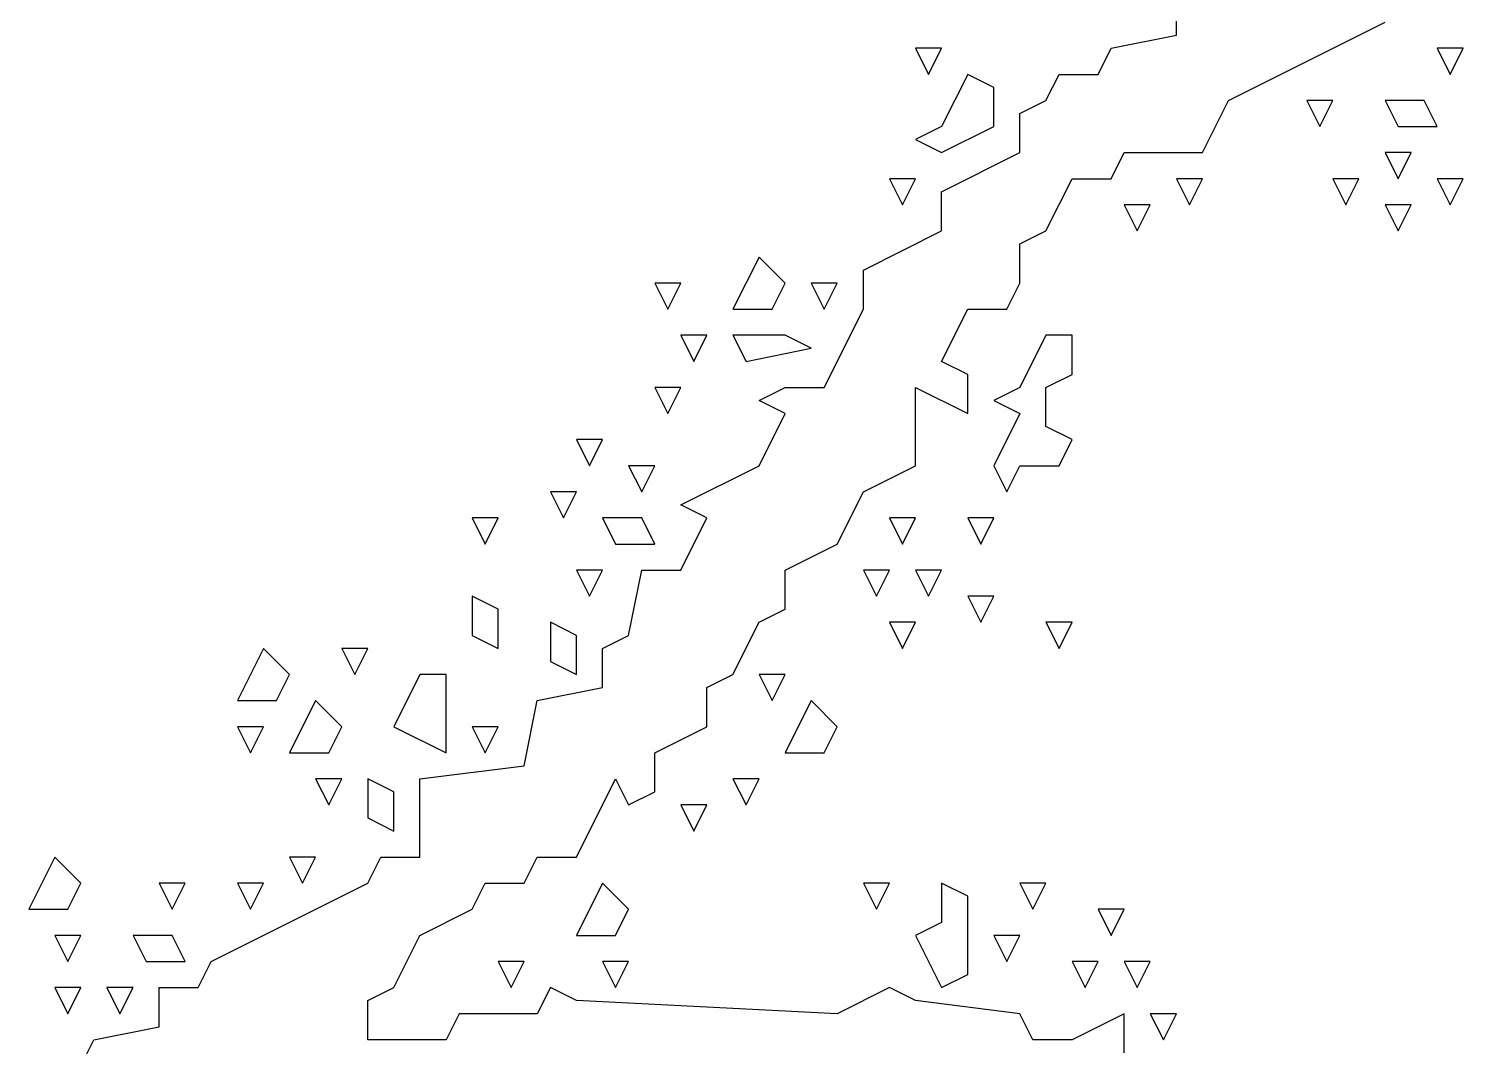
# Model space of a CAD drawing. Extents: x 2 to 124, y 0 to 170.
# Drawn here: x 111.16 to 120.01, y 127.62 to 133.9 of the extents above; entities that cross this region are included whole.
import ezdxf

# ---------------------------------------------------------------- set-up
doc = ezdxf.new("R2010")
doc.units = 0
doc.layers.add('Layer0', color=7, linetype='Continuous')

msp = doc.modelspace()

# ---------------------------------------------------------------- linework, layer by layer
at = {"layer": 'Layer0', "color": 5, "linetype": 'CONTINUOUS'}
for p, q in [((118.2434, 133.8589, 0.1), (118.2434, 134.1004, 0.1)), ((118.5653, 133.4564, 0.1), (119.5313, 133.9394, 0.1)), ((117.8409, 133.7784, 0.1), (118.2434, 133.8589, 0.1)), ((116.6335, 133.7784, 0.1), (116.714, 133.6174, 0.1)), ((116.7945, 133.7784, 0.1), (116.6335, 133.7784, 0.1)), ((116.714, 133.6174, 0.1), (116.7945, 133.7784, 0.1)), ((117.7604, 133.6174, 0.1), (117.8409, 133.7784, 0.1)), ((119.8532, 133.7784, 0.1), (119.9337, 133.6174, 0.1)), ((120.0142, 133.7784, 0.1), (119.8532, 133.7784, 0.1)), ((119.9337, 133.6174, 0.1), (120.0142, 133.7784, 0.1)), ((116.9555, 133.6174, 0.1), (116.7945, 133.2955, 0.1)), ((117.1165, 133.5369, 0.1), (116.9555, 133.6174, 0.1)), ((117.4384, 133.4564, 0.1), (117.5189, 133.6174, 0.1)), ((117.5189, 133.6174, 0.1), (117.7604, 133.6174, 0.1)), ((117.1165, 133.2955, 0.1), (117.1165, 133.5369, 0.1)), ((117.2775, 133.3759, 0.1), (117.4384, 133.4564, 0.1)), ((118.4044, 133.1345, 0.1), (118.5653, 133.4564, 0.1)), ((119.0483, 133.4564, 0.1), (119.1288, 133.2955, 0.1)), ((119.2093, 133.4564, 0.1), (119.0483, 133.4564, 0.1)), ((119.1288, 133.2955, 0.1), (119.2093, 133.4564, 0.1)), ((119.5313, 133.4564, 0.1), (119.6117, 133.2955, 0.1)), ((119.7727, 133.4564, 0.1), (119.5313, 133.4564, 0.1)), ((119.8532, 133.2955, 0.1), (119.7727, 133.4564, 0.1)), ((117.2775, 133.1345, 0.1), (117.2775, 133.3759, 0.1)), ((116.7945, 133.2955, 0.1), (116.6335, 133.215, 0.1)), ((116.7945, 133.1345, 0.1), (117.1165, 133.2955, 0.1)), ((119.6117, 133.2955, 0.1), (119.8532, 133.2955, 0.1)), ((116.6335, 133.215, 0.1), (116.7945, 133.1345, 0.1)), ((116.7945, 132.893, 0.1), (117.2775, 133.1345, 0.1)), ((117.8409, 132.9735, 0.1), (117.9214, 133.1345, 0.1)), ((117.9214, 133.1345, 0.1), (118.4044, 133.1345, 0.1)), ((119.5313, 133.1345, 0.1), (119.6117, 132.9735, 0.1)), ((119.6922, 133.1345, 0.1), (119.5313, 133.1345, 0.1)), ((119.6117, 132.9735, 0.1), (119.6922, 133.1345, 0.1)), ((116.4725, 132.9735, 0.1), (116.553, 132.8125, 0.1)), ((116.6335, 132.9735, 0.1), (116.4725, 132.9735, 0.1)), ((116.553, 132.8125, 0.1), (116.6335, 132.9735, 0.1)), ((117.4384, 132.6515, 0.1), (117.5994, 132.9735, 0.1)), ((117.5994, 132.9735, 0.1), (117.8409, 132.9735, 0.1)), ((118.2434, 132.9735, 0.1), (118.3239, 132.8125, 0.1)), ((118.4044, 132.9735, 0.1), (118.2434, 132.9735, 0.1)), ((118.3239, 132.8125, 0.1), (118.4044, 132.9735, 0.1)), ((119.2093, 132.9735, 0.1), (119.2898, 132.8125, 0.1)), ((119.3703, 132.9735, 0.1), (119.2093, 132.9735, 0.1)), ((119.2898, 132.8125, 0.1), (119.3703, 132.9735, 0.1)), ((119.8532, 132.9735, 0.1), (119.9337, 132.8125, 0.1)), ((120.0142, 132.9735, 0.1), (119.8532, 132.9735, 0.1)), ((119.9337, 132.8125, 0.1), (120.0142, 132.9735, 0.1)), ((116.7945, 132.6515, 0.1), (116.7945, 132.893, 0.1)), ((117.9214, 132.8125, 0.1), (118.0019, 132.6515, 0.1)), ((118.0824, 132.8125, 0.1), (117.9214, 132.8125, 0.1)), ((118.0019, 132.6515, 0.1), (118.0824, 132.8125, 0.1)), ((119.5313, 132.8125, 0.1), (119.6117, 132.6515, 0.1)), ((119.6922, 132.8125, 0.1), (119.5313, 132.8125, 0.1)), ((119.6117, 132.6515, 0.1), (119.6922, 132.8125, 0.1)), ((116.3116, 132.41, 0.1), (116.7945, 132.6515, 0.1)), ((117.2775, 132.571, 0.1), (117.4384, 132.6515, 0.1)), ((117.2775, 132.3295, 0.1), (117.2775, 132.571, 0.1)), ((115.6676, 132.4905, 0.1), (115.5066, 132.1686, 0.1)), ((115.8286, 132.3295, 0.1), (115.6676, 132.4905, 0.1)), ((116.3116, 132.1686, 0.1), (116.3116, 132.41, 0.1)), ((115.0237, 132.3295, 0.1), (115.1042, 132.1686, 0.1)), ((115.1847, 132.3295, 0.1), (115.0237, 132.3295, 0.1)), ((115.1042, 132.1686, 0.1), (115.1847, 132.3295, 0.1)), ((115.7481, 132.1686, 0.1), (115.8286, 132.3295, 0.1)), ((115.9896, 132.3295, 0.1), (116.0701, 132.1686, 0.1)), ((116.1506, 132.3295, 0.1), (115.9896, 132.3295, 0.1)), ((116.0701, 132.1686, 0.1), (116.1506, 132.3295, 0.1)), ((117.197, 132.1686, 0.1), (117.2775, 132.3295, 0.1)), ((115.5066, 132.1686, 0.1), (115.7481, 132.1686, 0.1)), ((116.0701, 131.6856, 0.1), (116.3116, 132.1686, 0.1)), ((116.7945, 131.8466, 0.1), (116.9555, 132.1686, 0.1)), ((116.9555, 132.1686, 0.1), (117.197, 132.1686, 0.1)), ((115.1847, 132.0076, 0.1), (115.2652, 131.8466, 0.1)), ((115.3456, 132.0076, 0.1), (115.1847, 132.0076, 0.1)), ((115.2652, 131.8466, 0.1), (115.3456, 132.0076, 0.1)), ((115.5066, 132.0076, 0.1), (115.5871, 131.8466, 0.1)), ((115.8286, 132.0076, 0.1), (115.5066, 132.0076, 0.1)), ((115.9896, 131.9271, 0.1), (115.8286, 132.0076, 0.1)), ((117.4384, 132.0076, 0.1), (117.2775, 131.6856, 0.1)), ((117.5994, 132.0076, 0.1), (117.4384, 132.0076, 0.1)), ((117.5994, 131.7661, 0.1), (117.5994, 132.0076, 0.1)), ((115.5871, 131.8466, 0.1), (115.9896, 131.9271, 0.1)), ((116.9555, 131.7661, 0.1), (116.7945, 131.8466, 0.1)), ((116.9555, 131.5246, 0.1), (116.9555, 131.7661, 0.1)), ((117.4384, 131.6856, 0.1), (117.5994, 131.7661, 0.1)), ((115.0237, 131.6856, 0.1), (115.1042, 131.5246, 0.1)), ((115.1847, 131.6856, 0.1), (115.0237, 131.6856, 0.1)), ((115.1042, 131.5246, 0.1), (115.1847, 131.6856, 0.1)), ((115.6676, 131.6051, 0.1), (115.8286, 131.6856, 0.1)), ((115.8286, 131.6856, 0.1), (116.0701, 131.6856, 0.1)), ((116.6335, 131.2027, 0.1), (116.6335, 131.6856, 0.1)), ((116.6335, 131.6856, 0.1), (116.9555, 131.5246, 0.1)), ((117.2775, 131.6856, 0.1), (117.1165, 131.6051, 0.1)), ((117.4384, 131.4441, 0.1), (117.4384, 131.6856, 0.1)), ((115.8286, 131.5246, 0.1), (115.6676, 131.6051, 0.1)), ((117.1165, 131.6051, 0.1), (117.2775, 131.5246, 0.1)), ((115.6676, 131.2027, 0.1), (115.8286, 131.5246, 0.1)), ((117.2775, 131.5246, 0.1), (117.1165, 131.2027, 0.1)), ((117.5994, 131.3636, 0.1), (117.4384, 131.4441, 0.1)), ((114.5407, 131.3636, 0.1), (114.6212, 131.2027, 0.1)), ((114.7017, 131.3636, 0.1), (114.5407, 131.3636, 0.1)), ((114.6212, 131.2027, 0.1), (114.7017, 131.3636, 0.1)), ((117.5189, 131.2027, 0.1), (117.5994, 131.3636, 0.1)), ((114.8627, 131.2027, 0.1), (114.9432, 131.0417, 0.1)), ((115.0237, 131.2027, 0.1), (114.8627, 131.2027, 0.1)), ((114.9432, 131.0417, 0.1), (115.0237, 131.2027, 0.1)), ((115.1847, 130.9612, 0.1), (115.6676, 131.2027, 0.1)), ((116.3116, 131.0417, 0.1), (116.6335, 131.2027, 0.1)), ((117.1165, 131.2027, 0.1), (117.197, 131.0417, 0.1)), ((117.197, 131.0417, 0.1), (117.2775, 131.2027, 0.1)), ((117.2775, 131.2027, 0.1), (117.5189, 131.2027, 0.1)), ((114.3797, 131.0417, 0.1), (114.4602, 130.8807, 0.1)), ((114.5407, 131.0417, 0.1), (114.3797, 131.0417, 0.1)), ((114.4602, 130.8807, 0.1), (114.5407, 131.0417, 0.1)), ((115.3456, 130.8807, 0.1), (115.1847, 130.9612, 0.1)), ((116.1506, 130.7197, 0.1), (116.3116, 131.0417, 0.1)), ((113.8968, 130.8807, 0.1), (113.9773, 130.7197, 0.1)), ((114.0578, 130.8807, 0.1), (113.8968, 130.8807, 0.1)), ((113.9773, 130.7197, 0.1), (114.0578, 130.8807, 0.1)), ((114.7017, 130.8807, 0.1), (114.7822, 130.7197, 0.1)), ((114.9432, 130.8807, 0.1), (114.7017, 130.8807, 0.1)), ((115.0237, 130.7197, 0.1), (114.9432, 130.8807, 0.1)), ((115.1847, 130.5587, 0.1), (115.3456, 130.8807, 0.1)), ((116.4725, 130.8807, 0.1), (116.553, 130.7197, 0.1)), ((116.6335, 130.8807, 0.1), (116.4725, 130.8807, 0.1)), ((116.553, 130.7197, 0.1), (116.6335, 130.8807, 0.1)), ((116.9555, 130.8807, 0.1), (117.036, 130.7197, 0.1)), ((117.1165, 130.8807, 0.1), (116.9555, 130.8807, 0.1)), ((117.036, 130.7197, 0.1), (117.1165, 130.8807, 0.1)), ((114.7822, 130.7197, 0.1), (115.0237, 130.7197, 0.1)), ((115.8286, 130.5587, 0.1), (116.1506, 130.7197, 0.1)), ((114.5407, 130.5587, 0.1), (114.6212, 130.3977, 0.1)), ((114.7017, 130.5587, 0.1), (114.5407, 130.5587, 0.1)), ((114.6212, 130.3977, 0.1), (114.7017, 130.5587, 0.1)), ((114.8627, 130.1563, 0.1), (114.9432, 130.5587, 0.1)), ((114.9432, 130.5587, 0.1), (115.1847, 130.5587, 0.1)), ((115.8286, 130.3172, 0.1), (115.8286, 130.5587, 0.1)), ((116.3116, 130.5587, 0.1), (116.392, 130.3977, 0.1)), ((116.4725, 130.5587, 0.1), (116.3116, 130.5587, 0.1)), ((116.392, 130.3977, 0.1), (116.4725, 130.5587, 0.1)), ((116.6335, 130.5587, 0.1), (116.714, 130.3977, 0.1)), ((116.7945, 130.5587, 0.1), (116.6335, 130.5587, 0.1)), ((116.714, 130.3977, 0.1), (116.7945, 130.5587, 0.1)), ((113.8968, 130.3977, 0.1), (113.8968, 130.1563, 0.1)), ((114.0578, 130.3172, 0.1), (113.8968, 130.3977, 0.1)), ((116.9555, 130.3977, 0.1), (117.036, 130.2367, 0.1)), ((117.1165, 130.3977, 0.1), (116.9555, 130.3977, 0.1)), ((117.036, 130.2367, 0.1), (117.1165, 130.3977, 0.1)), ((114.0578, 130.0758, 0.1), (114.0578, 130.3172, 0.1)), ((115.6676, 130.2367, 0.1), (115.8286, 130.3172, 0.1)), ((114.3797, 130.2367, 0.1), (114.3797, 129.9953, 0.1)), ((114.5407, 130.1563, 0.1), (114.3797, 130.2367, 0.1)), ((115.5066, 129.9148, 0.1), (115.6676, 130.2367, 0.1)), ((116.4725, 130.2367, 0.1), (116.553, 130.0758, 0.1)), ((116.6335, 130.2367, 0.1), (116.4725, 130.2367, 0.1)), ((116.553, 130.0758, 0.1), (116.6335, 130.2367, 0.1)), ((117.4384, 130.2367, 0.1), (117.5189, 130.0758, 0.1)), ((117.5994, 130.2367, 0.1), (117.4384, 130.2367, 0.1)), ((117.5189, 130.0758, 0.1), (117.5994, 130.2367, 0.1)), ((112.6089, 130.0758, 0.1), (112.4479, 129.7538, 0.1)), ((112.7699, 129.9148, 0.1), (112.6089, 130.0758, 0.1)), ((113.0919, 130.0758, 0.1), (113.1723, 129.9148, 0.1)), ((113.2528, 130.0758, 0.1), (113.0919, 130.0758, 0.1)), ((113.1723, 129.9148, 0.1), (113.2528, 130.0758, 0.1)), ((113.8968, 130.1563, 0.1), (114.0578, 130.0758, 0.1)), ((114.5407, 129.9148, 0.1), (114.5407, 130.1563, 0.1)), ((114.7017, 130.0758, 0.1), (114.8627, 130.1563, 0.1)), ((114.7017, 129.8343, 0.1), (114.7017, 130.0758, 0.1)), ((114.3797, 129.9953, 0.1), (114.5407, 129.9148, 0.1)), ((112.6894, 129.7538, 0.1), (112.7699, 129.9148, 0.1)), ((113.5748, 129.9148, 0.1), (113.4138, 129.5928, 0.1)), ((113.7358, 129.9148, 0.1), (113.5748, 129.9148, 0.1)), ((113.7358, 129.4318, 0.1), (113.7358, 129.9148, 0.1)), ((115.3456, 129.8343, 0.1), (115.5066, 129.9148, 0.1)), ((115.6676, 129.9148, 0.1), (115.7481, 129.7538, 0.1)), ((115.8286, 129.9148, 0.1), (115.6676, 129.9148, 0.1)), ((115.7481, 129.7538, 0.1), (115.8286, 129.9148, 0.1)), ((114.2992, 129.7538, 0.1), (114.7017, 129.8343, 0.1)), ((115.3456, 129.5928, 0.1), (115.3456, 129.8343, 0.1)), ((112.4479, 129.7538, 0.1), (112.6894, 129.7538, 0.1)), ((112.9309, 129.7538, 0.1), (112.7699, 129.4318, 0.1)), ((113.0919, 129.5928, 0.1), (112.9309, 129.7538, 0.1)), ((114.2188, 129.3513, 0.1), (114.2992, 129.7538, 0.1)), ((115.9896, 129.7538, 0.1), (115.8286, 129.4318, 0.1)), ((116.1506, 129.5928, 0.1), (115.9896, 129.7538, 0.1)), ((112.4479, 129.5928, 0.1), (112.5284, 129.4318, 0.1)), ((112.6089, 129.5928, 0.1), (112.4479, 129.5928, 0.1)), ((112.5284, 129.4318, 0.1), (112.6089, 129.5928, 0.1)), ((113.0114, 129.4318, 0.1), (113.0919, 129.5928, 0.1)), ((113.4138, 129.5928, 0.1), (113.7358, 129.4318, 0.1)), ((113.8968, 129.5928, 0.1), (113.9773, 129.4318, 0.1)), ((114.0578, 129.5928, 0.1), (113.8968, 129.5928, 0.1)), ((113.9773, 129.4318, 0.1), (114.0578, 129.5928, 0.1)), ((115.0237, 129.4318, 0.1), (115.3456, 129.5928, 0.1)), ((116.0701, 129.4318, 0.1), (116.1506, 129.5928, 0.1)), ((112.7699, 129.4318, 0.1), (113.0114, 129.4318, 0.1)), ((115.0237, 129.1903, 0.1), (115.0237, 129.4318, 0.1)), ((115.8286, 129.4318, 0.1), (116.0701, 129.4318, 0.1)), ((113.5748, 129.2708, 0.1), (114.2188, 129.3513, 0.1)), ((112.9309, 129.2708, 0.1), (113.0114, 129.1098, 0.1)), ((113.0919, 129.2708, 0.1), (112.9309, 129.2708, 0.1)), ((113.0114, 129.1098, 0.1), (113.0919, 129.2708, 0.1)), ((113.2528, 129.2708, 0.1), (113.2528, 129.0294, 0.1)), ((113.4138, 129.1903, 0.1), (113.2528, 129.2708, 0.1)), ((113.4138, 128.9489, 0.1), (113.4138, 129.1903, 0.1)), ((113.5748, 128.7879, 0.1), (113.5748, 129.2708, 0.1)), ((114.5407, 128.7879, 0.1), (114.7822, 129.2708, 0.1)), ((114.7822, 129.2708, 0.1), (114.8627, 129.1098, 0.1)), ((114.8627, 129.1098, 0.1), (115.0237, 129.1903, 0.1)), ((115.5066, 129.2708, 0.1), (115.5871, 129.1098, 0.1)), ((115.6676, 129.2708, 0.1), (115.5066, 129.2708, 0.1)), ((115.5871, 129.1098, 0.1), (115.6676, 129.2708, 0.1)), ((115.1847, 129.1098, 0.1), (115.2652, 128.9489, 0.1)), ((115.3456, 129.1098, 0.1), (115.1847, 129.1098, 0.1)), ((115.2652, 128.9489, 0.1), (115.3456, 129.1098, 0.1)), ((113.2528, 129.0294, 0.1), (113.4138, 128.9489, 0.1)), ((111.321, 128.7879, 0.1), (111.16, 128.4659, 0.1)), ((111.482, 128.6269, 0.1), (111.321, 128.7879, 0.1)), ((112.7699, 128.7879, 0.1), (112.8504, 128.6269, 0.1)), ((112.9309, 128.7879, 0.1), (112.7699, 128.7879, 0.1)), ((112.8504, 128.6269, 0.1), (112.9309, 128.7879, 0.1)), ((113.2528, 128.6269, 0.1), (113.3333, 128.7879, 0.1)), ((113.3333, 128.7879, 0.1), (113.5748, 128.7879, 0.1)), ((114.2188, 128.6269, 0.1), (114.2992, 128.7879, 0.1)), ((114.2992, 128.7879, 0.1), (114.5407, 128.7879, 0.1)), ((111.4015, 128.4659, 0.1), (111.482, 128.6269, 0.1)), ((111.965, 128.6269, 0.1), (112.0455, 128.4659, 0.1)), ((112.1259, 128.6269, 0.1), (111.965, 128.6269, 0.1)), ((112.0455, 128.4659, 0.1), (112.1259, 128.6269, 0.1)), ((112.2869, 128.1439, 0.1), (113.2528, 128.6269, 0.1)), ((112.4479, 128.6269, 0.1), (112.5284, 128.4659, 0.1)), ((112.6089, 128.6269, 0.1), (112.4479, 128.6269, 0.1)), ((112.5284, 128.4659, 0.1), (112.6089, 128.6269, 0.1)), ((113.8968, 128.4659, 0.1), (113.9773, 128.6269, 0.1)), ((113.9773, 128.6269, 0.1), (114.2188, 128.6269, 0.1)), ((114.7017, 128.6269, 0.1), (114.5407, 128.3049, 0.1)), ((114.8627, 128.4659, 0.1), (114.7017, 128.6269, 0.1)), ((116.3116, 128.6269, 0.1), (116.392, 128.4659, 0.1)), ((116.4725, 128.6269, 0.1), (116.3116, 128.6269, 0.1)), ((116.392, 128.4659, 0.1), (116.4725, 128.6269, 0.1)), ((116.7945, 128.6269, 0.1), (116.7945, 128.3854, 0.1)), ((116.9555, 128.5464, 0.1), (116.7945, 128.6269, 0.1)), ((117.2775, 128.6269, 0.1), (117.358, 128.4659, 0.1)), ((117.4384, 128.6269, 0.1), (117.2775, 128.6269, 0.1)), ((117.358, 128.4659, 0.1), (117.4384, 128.6269, 0.1)), ((116.9555, 128.0634, 0.1), (116.9555, 128.5464, 0.1)), ((111.16, 128.4659, 0.1), (111.4015, 128.4659, 0.1)), ((113.5748, 128.3049, 0.1), (113.8968, 128.4659, 0.1)), ((114.7822, 128.3049, 0.1), (114.8627, 128.4659, 0.1)), ((117.7604, 128.4659, 0.1), (117.8409, 128.3049, 0.1)), ((117.9214, 128.4659, 0.1), (117.7604, 128.4659, 0.1)), ((117.8409, 128.3049, 0.1), (117.9214, 128.4659, 0.1)), ((111.321, 128.3049, 0.1), (111.4015, 128.1439, 0.1)), ((111.482, 128.3049, 0.1), (111.321, 128.3049, 0.1)), ((111.4015, 128.1439, 0.1), (111.482, 128.3049, 0.1)), ((111.804, 128.3049, 0.1), (111.8845, 128.1439, 0.1)), ((112.0455, 128.3049, 0.1), (111.804, 128.3049, 0.1)), ((112.1259, 128.1439, 0.1), (112.0455, 128.3049, 0.1)), ((113.4138, 127.983, 0.1), (113.5748, 128.3049, 0.1)), ((114.5407, 128.3049, 0.1), (114.7822, 128.3049, 0.1)), ((116.7945, 128.3854, 0.1), (116.6335, 128.3049, 0.1)), ((116.6335, 128.3049, 0.1), (116.7945, 127.983, 0.1)), ((117.1165, 128.3049, 0.1), (117.197, 128.1439, 0.1)), ((117.2775, 128.3049, 0.1), (117.1165, 128.3049, 0.1)), ((117.197, 128.1439, 0.1), (117.2775, 128.3049, 0.1)), ((111.8845, 128.1439, 0.1), (112.1259, 128.1439, 0.1)), ((112.2064, 127.983, 0.1), (112.2869, 128.1439, 0.1)), ((114.0578, 128.1439, 0.1), (114.1383, 127.983, 0.1)), ((114.2188, 128.1439, 0.1), (114.0578, 128.1439, 0.1)), ((114.1383, 127.983, 0.1), (114.2188, 128.1439, 0.1)), ((114.7017, 128.1439, 0.1), (114.7822, 127.983, 0.1)), ((114.8627, 128.1439, 0.1), (114.7017, 128.1439, 0.1)), ((114.7822, 127.983, 0.1), (114.8627, 128.1439, 0.1)), ((117.5994, 128.1439, 0.1), (117.6799, 127.983, 0.1)), ((117.7604, 128.1439, 0.1), (117.5994, 128.1439, 0.1)), ((117.6799, 127.983, 0.1), (117.7604, 128.1439, 0.1)), ((117.9214, 128.1439, 0.1), (118.0019, 127.983, 0.1)), ((118.0824, 128.1439, 0.1), (117.9214, 128.1439, 0.1)), ((118.0019, 127.983, 0.1), (118.0824, 128.1439, 0.1)), ((116.7945, 127.983, 0.1), (116.9555, 128.0634, 0.1)), ((111.321, 127.983, 0.1), (111.4015, 127.822, 0.1)), ((111.482, 127.983, 0.1), (111.321, 127.983, 0.1)), ((111.4015, 127.822, 0.1), (111.482, 127.983, 0.1)), ((111.643, 127.983, 0.1), (111.7235, 127.822, 0.1)), ((111.804, 127.983, 0.1), (111.643, 127.983, 0.1)), ((111.7235, 127.822, 0.1), (111.804, 127.983, 0.1)), ((111.965, 127.7415, 0.1), (111.965, 127.983, 0.1)), ((111.965, 127.983, 0.1), (112.2064, 127.983, 0.1)), ((113.2528, 127.9025, 0.1), (113.4138, 127.983, 0.1)), ((114.3797, 127.983, 0.1), (114.2992, 127.822, 0.1)), ((114.5407, 127.9025, 0.1), (114.3797, 127.983, 0.1)), ((116.4725, 127.983, 0.1), (116.1506, 127.822, 0.1)), ((116.6335, 127.9025, 0.1), (116.4725, 127.983, 0.1)), ((113.2528, 127.661, 0.1), (113.2528, 127.9025, 0.1)), ((116.1506, 127.822, 0.1), (114.5407, 127.9025, 0.1)), ((117.2775, 127.822, 0.1), (116.6335, 127.9025, 0.1)), ((113.8163, 127.822, 0.1), (113.7358, 127.661, 0.1)), ((114.2992, 127.822, 0.1), (113.8163, 127.822, 0.1)), ((117.358, 127.661, 0.1), (117.2775, 127.822, 0.1)), ((117.9214, 127.822, 0.1), (117.5994, 127.661, 0.1)), ((117.9214, 127.5805, 0.1), (117.9214, 127.822, 0.1)), ((118.0824, 127.822, 0.1), (118.1629, 127.661, 0.1)), ((118.2434, 127.822, 0.1), (118.0824, 127.822, 0.1)), ((118.1629, 127.661, 0.1), (118.2434, 127.822, 0.1)), ((111.5625, 127.661, 0.1), (111.965, 127.7415, 0.1)), ((111.482, 127.5, 0.1), (111.5625, 127.661, 0.1)), ((113.7358, 127.661, 0.1), (113.2528, 127.661, 0.1)), ((117.5994, 127.661, 0.1), (117.358, 127.661, 0.1))]:
    msp.add_line(p, q, dxfattribs=at)

doc.saveas('drawing.dxf')
